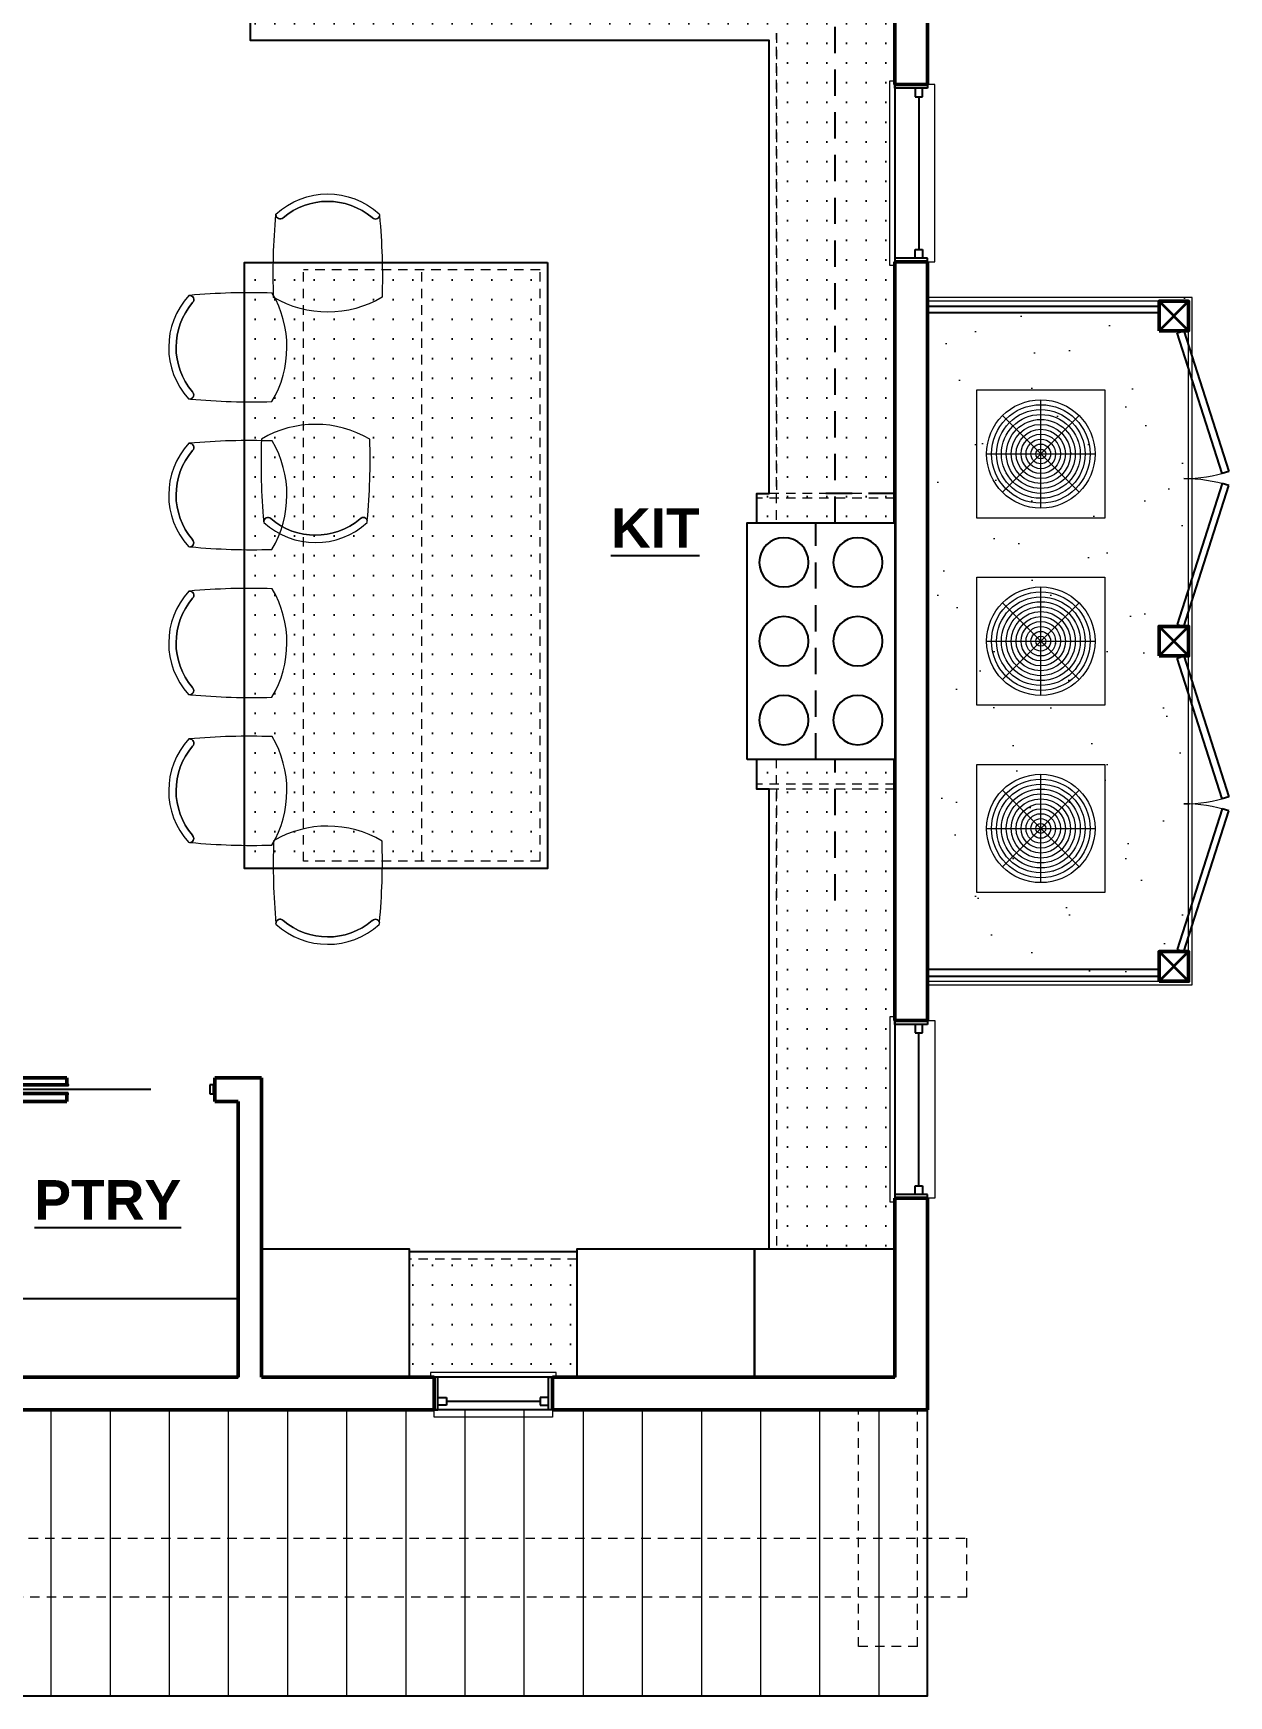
# Model space of a CAD drawing. Header units: inches. Extents: x -1373 to 690, y -94 to 608.
# Drawn here: x 447 to 689.6, y -31.4 to 306 of the extents above; entities that cross this region are included whole.
import ezdxf

# ---------------------------------------------------------------- set-up
doc = ezdxf.new("R2010")
doc.units = ezdxf.units.IN
doc.header["$MEASUREMENT"] = 0
for name, pattern in [('Dashed', [8.666667, 5.333333, -3.333334]), ('short Dashed', [3.36, 1.92, -1.44]), ('Wipeout_Contour', [39.370079, 0, -39.370079])]:
    doc.linetypes.add(name, pattern=pattern)
for name, color, linetype, lineweight, true_color in [('0_Pen_No__24', 7, 'Continuous', 25, 0x4d678c), ('0_Pen_No__9', 7, 'Continuous', 25, 0x4c0070), ('0_Pen_No__97', 7, 'Continuous', 18, 0x666666), ('A-CSWK.N_Pen_No__21', 7, 'Continuous', 13, 0x3687d9), ('A-CSWK.N_Pen_No__24', 7, 'Continuous', 25, 0x4d678c), ('A-EQPM.N_Pen_No__2', 7, 'Continuous', 18, 0x404040), ('A-EQPM.N_Pen_No__21', 7, 'Continuous', 13, 0x3687d9), ('A-STRS-EXTR.N_Pen_No__2', 7, 'Continuous', 18, 0x404040), ('A-WALL-EXTR-PRTL.N_Pen_No__25', 7, 'Continuous', 35, 0xd9610b), ('Doors_Pen_No__24', 7, 'Continuous', 25, 0x4d678c), ('Doors_Pen_No__3', 7, 'Continuous', 25, 0x8c4600), ('Doors_Pen_No__6', 7, 'Continuous', 18, 0x2c53a6), ('Drafting Fills_Pen_No__11', 7, 'Continuous', 25, 0x5f2c00), ('Drafting Fills_Pen_No__24', 7, 'Continuous', 25, 0x4d678c), ('Windows_Pen_No__3', 7, 'Continuous', 25, 0x8c4600), ('Windows_Pen_No__6', 7, 'Continuous', 18, 0x2c53a6)]:
    doc.layers.add(name, color=color, linetype=linetype, lineweight=lineweight, true_color=true_color)
for name, color, linetype, lineweight in [('A-ANNO-MRKR-ROOM_Pen_No__7', 172, 'Continuous', 25), ('A-EQPM.N_Pen_No__95', 252, 'Continuous', 18), ('A-WALL-EXTR-PRTL.N_Pen_No__1', 7, 'Continuous', 50), ('A-WALL-EXTR.N_Pen_No__1', 7, 'Continuous', 50), ('Cover Fills_Pen_No__96', 8, 'Continuous', 18), ('Doors_Pen_No__1', 7, 'Continuous', 50), ('Drafting Fills_Pen_No__95', 252, 'Continuous', 18), ('Drafting Fills_Pen_No__96', 8, 'Continuous', 18), ('Windows_Pen_No__1', 7, 'Continuous', 50)]:
    doc.layers.add(name, color=color, linetype=linetype, lineweight=lineweight)
for name, color, linetype in [('A-EQPM.N', 7, 'Continuous'), ('A-STRS-EXTR.N', 7, 'Continuous'), ('A-WALL-EXTR-PRTL.N', 7, 'Continuous'), ('A-WALL-EXTR.N', 7, 'Continuous'), ('Cover Fills', 7, 'Continuous'), ('Doors', 7, 'Continuous'), ('Windows', 7, 'Continuous')]:
    doc.layers.add(name, color=color, linetype=linetype)
doc.styles.add('GENERATED_STYLE_2', font='')
doc.styles.get('GENERATED_STYLE_2').set_extended_font_data('Arial', bold=True)
pattern_1 = [(225, (653.434, 283.638), (-11.4551, 11.4551), [0, -10.8, 0, -16.2]), (290, (617.434, 283.638), (15.223, 5.5407), [0, -7.92, 0, -13.68])]
pattern_2 = [(0, (0, 0), (0, 4), [0, -4])]

# ---------------------------------------------------------------- blocks, each defined once
blk = doc.blocks.new('Slab_1', base_point=(681.43, 113.64))
at = {"layer": 'Cover Fills_Pen_No__96', "linetype": 'Continuous', "lineweight": 18}
h = blk.add_hatch(dxfattribs=at)
h.set_pattern_fill('cut_stone_copy', color=8, style=0, pattern_type=2)
h.set_pattern_definition(pattern_1)
h.paths.add_polyline_path([(681.43, 113.64), (681.43, 251.64), (628.43, 251.64), (628.43, 113.64)])
at = {"layer": 'A-STRS-EXTR.N_Pen_No__2', "color": 49, "linetype": 'Continuous', "lineweight": 18, "true_color": 0x404040, "flags": 128}
blk.add_lwpolyline([(681.43, 113.64), (681.43, 251.64), (628.43, 251.64), (628.43, 113.64)], close=True, dxfattribs=at)
blk = doc.blocks.new('Slab_5', base_point=(682.18, 112.89))
at = {"layer": 'Cover Fills_Pen_No__96', "linetype": 'Continuous', "lineweight": 18}
h = blk.add_hatch(dxfattribs=at)
h.set_pattern_fill('cut_stone_copy', color=8, style=0, pattern_type=2)
h.set_pattern_definition(pattern_1)
h.paths.add_polyline_path([(682.18, 112.89), (682.18, 252.39), (628.43, 252.39), (628.43, 112.89)])
at = {"layer": 'A-STRS-EXTR.N_Pen_No__2', "color": 49, "linetype": 'Continuous', "lineweight": 18, "true_color": 0x404040, "flags": 128}
blk.add_lwpolyline([(682.18, 112.89), (682.18, 252.39), (628.43, 252.39), (628.43, 112.89)], close=True, dxfattribs=at)
blk = doc.blocks.new('RW1-3 Casement')
at = {"layer": 'Windows_Pen_No__1', "color": 7, "linetype": 'Continuous', "lineweight": 50}
for p, q in [((-18, 0), (-18, -6.62)), ((18, 0), (18, -6.62))]:
    blk.add_line(p, q, dxfattribs=at)
at = {"layer": 'Windows_Pen_No__3', "color": 34, "linetype": 'Continuous', "lineweight": 25, "true_color": 0x8c4600}
for p, q in [((-18, 0), (-17.25, 0)), ((-18, -6.62), (-18, 0)), ((-17.5, 0), (-17.5, 0)), ((-17.25, 0), (-17.25, -6.62)), ((18, 0), (17.25, 0)), ((17.25, 0), (17.25, -6.62)), ((17.5, 0), (17.5, 0)), ((18, -6.62), (18, 0)), ((-15.5, -1), (-17.25, -1)), ((-17.25, -1), (-17.25, -2.5)), ((-17.25, -2.5), (-15.5, -2.5)), ((-15.5, -2.5), (-15.5, -1)), ((-15.5, -1.75), (15.5, -1.75)), ((15.5, -2.5), (15.5, -1)), ((15.5, -1), (17.25, -1)), ((17.25, -2.5), (15.5, -2.5)), ((17.25, -1), (17.25, -2.5)), ((-17.25, -6.62), (-18, -6.62)), ((-17.5, -6.62), (-17.5, -6.63)), ((17.25, -6.62), (18, -6.62)), ((17.5, -6.62), (17.5, -6.63))]:
    blk.add_line(p, q, dxfattribs=at)
at = {"layer": 'Windows_Pen_No__6', "color": 167, "linetype": 'Continuous', "lineweight": 18, "true_color": 0x2c53a6}
for p, q in [((18, 1.5), (-18, 1.5)), ((-18, 1.5), (-18, 0)), ((18, 0), (18, 1.5)), ((-18.75, -7.62), (-18.75, -6.62)), ((18.75, -6.62), (18.75, -7.62)), ((18.75, -7.62), (-18.75, -7.62))]:
    blk.add_line(p, q, dxfattribs=at)
blk = doc.blocks.new('Wall_3', base_point=(628.43, 26.64))
at = {"layer": 'A-WALL-EXTR.N_Pen_No__1', "color": 7, "linetype": 'Continuous', "lineweight": 50, "flags": 128}
for points in [[(628.43, 336.64), (621.81, 336.64)], [(628.43, 295.64), (628.43, 336.64)], [(621.81, 330.01), (621.81, 295.64)], [(621.81, 259.64), (621.81, 105.64)], [(628.43, 105.64), (628.43, 259.64)], [(621.81, 69.64), (621.81, 33.26)], [(628.43, 26.64), (628.43, 69.64)], [(628.43, 26.64), (621.81, 26.64)]]:
    blk.add_lwpolyline(points, dxfattribs=at)
at = {"layer": 'Windows', "color": 34, "linetype": 'Continuous', "lineweight": 25, "true_color": 0x8c4600, "zscale": 39.37007874015748, "rotation": 270}
blk.add_blockref('RW1-3 Casement', (628.43, 277.64), dxfattribs=at)
at = {"layer": 'Windows', "color": 34, "linetype": 'Continuous', "lineweight": 25, "true_color": 0x8c4600, "xscale": -1, "zscale": 39.37007874015748, "rotation": 270}
blk.add_blockref('RW1-3 Casement', (628.43, 87.64), dxfattribs=at)
blk = doc.blocks.new('RD02 Swing_2')
at = {"layer": 'Doors_Pen_No__24', "color": 165, "linetype": 'Continuous', "lineweight": 25, "true_color": 0x4d678c}
for p, q in [((-23.5, 0), (-23.5, -4)), ((23.5, 0), (23.5, -4))]:
    blk.add_line(p, q, dxfattribs=at)
at = {"layer": 'Doors_Pen_No__3', "color": 34, "linetype": 'Continuous', "lineweight": 25, "true_color": 0x8c4600}
for p, q in [((23.5, 0), (-23.5, 0)), ((-23.5, 0), (-23.5, -1.38)), ((-23.5, 0), (-23.5, -4)), ((-23.5, 0), (-23.5, 0)), ((23.5, -1.38), (23.5, 0)), ((23.5, 0), (23.5, -4)), ((23.5, 0), (23.5, 0)), ((-23.5, -1.38), (23.5, -1.38)), ((-23.5, -4), (-23.5, -4)), ((23.5, -4), (23.5, -4))]:
    blk.add_line(p, q, dxfattribs=at)
blk = doc.blocks.new('Wall_12', base_point=(678.43, 116.64))
at = {"layer": 'Doors', "color": 34, "linetype": 'Continuous', "lineweight": 25, "true_color": 0x8c4600, "zscale": 39.37007874015748, "rotation": 180}
blk.add_blockref('RD02 Swing_2', (651.93, 114.64), dxfattribs=at)
blk = doc.blocks.new('RD02 Swing_3')
at = {"layer": 'Doors_Pen_No__24', "color": 165, "linetype": 'Continuous', "lineweight": 25, "true_color": 0x4d678c}
for p, q in [((-30, 0), (-30, -4)), ((30, 0), (30, -4))]:
    blk.add_line(p, q, dxfattribs=at)
at = {"layer": 'Doors_Pen_No__3', "color": 34, "linetype": 'Continuous', "lineweight": 25, "true_color": 0x8c4600}
for p, q in [((-30, 0), (-1.43, 9.14)), ((-1.01, 7.83), (-29.58, -1.31)), ((-1.43, 9.14), (-1.01, 7.83)), ((1.43, 9.14), (1.01, 7.83)), ((1.01, 7.83), (29.58, -1.31)), ((30, 0), (1.43, 9.14)), ((-29.58, -1.31), (-30, 0)), ((-30, 0), (-30, -4)), ((-30, 0), (-30, 0)), ((29.58, -1.31), (30, 0)), ((30, 0), (30, -4)), ((30, 0), (30, 0)), ((-30, -4), (-30, -4)), ((30, -4), (30, -4))]:
    blk.add_line(p, q, dxfattribs=at)
at = {"layer": 'Doors_Pen_No__6', "color": 167, "linetype": 'Continuous', "lineweight": 18, "true_color": 0x2c53a6}
for centre, start, end in [((-30, 0), 0, 17.7319), ((30, 0), 162.2681, 180)]:
    blk.add_arc(centre, 30, start, end, dxfattribs=at)
blk = doc.blocks.new('Wall_13', base_point=(678.43, 116.64))
at = {"layer": 'Doors', "color": 34, "linetype": 'Continuous', "lineweight": 25, "true_color": 0x8c4600, "zscale": 39.37007874015748, "rotation": 270}
for p in [(680.43, 215.64), (680.43, 149.64)]:
    blk.add_blockref('RD02 Swing_3', p, dxfattribs=at)
blk = doc.blocks.new('Wall_14', base_point=(678.43, 248.64))
at = {"layer": 'Doors', "color": 34, "linetype": 'Continuous', "lineweight": 25, "true_color": 0x8c4600, "xscale": -1, "zscale": 39.37007874015748}
blk.add_blockref('RD02 Swing_2', (651.93, 250.64), dxfattribs=at)
blk = doc.blocks.new('D1 Pocket 24')
at = {"layer": 'Doors_Pen_No__1', "color": 7, "linetype": 'Continuous', "lineweight": 50}
for p, q in [((-15, 1.5), (-15.75, 1.5)), ((-15, 1.5), (-15.75, 1.5)), ((-15, 1.5), (-15, 0)), ((-15, 1.5), (-15, 0)), ((-15, 1.5), (-15, 0)), ((-15, 0), (-15, -1.88)), ((-15, 0), (-15, -1.88)), ((15, 1.5), (15, 0)), ((15, 1.5), (15, 0)), ((15, 1.5), (15, 0)), ((15, 1.5), (15.75, 1.5)), ((15, 1.5), (15.75, 1.5)), ((15, 0), (15, -0.06)), ((15, 0), (15, -0.06)), ((-15, -3.25), (-16.5, -3.25)), ((-15, -3.25), (-16.5, -3.25)), ((-15, -1.88), (-15, -3.25)), ((-15, -1.88), (-15, -3.25)), ((15, -1.81), (15, -1.88)), ((15, -1.81), (15, -1.88)), ((15, -1.88), (15, -3.25)), ((15, -1.88), (15, -3.25)), ((15, -3.25), (16.5, -3.25)), ((15, -3.25), (16.5, -3.25))]:
    blk.add_line(p, q, dxfattribs=at)
at = {"layer": 'Doors_Pen_No__3', "color": 34, "linetype": 'Continuous', "lineweight": 25, "true_color": 0x8c4600}
for p, q in [((-15, 0), (-15, -1.88)), ((-14.75, 0), (-15, 0)), ((-14, 0), (-14.75, 0)), ((-14.75, 0), (-14.75, -1.88)), ((-14, -1.88), (-14, 0)), ((14.75, 0), (14.63, 0)), ((14.63, 0), (14.63, -0.06)), ((14.75, 0), (15, 0)), ((14.75, -0.06), (14.75, 0)), ((15, 0), (15, -0.06)), ((-14.75, -1.88), (-15, -1.88)), ((-14.75, -1.88), (-14, -1.88)), ((26, -0.94), (-2, -0.94)), ((14.63, -0.06), (14.75, -0.06)), ((14.75, -1.81), (14.63, -1.81)), ((14.63, -1.81), (14.63, -1.88)), ((14.63, -1.88), (14.75, -1.88)), ((14.75, -0.06), (15, -0.06)), ((14.75, -1.81), (15, -1.81)), ((14.75, -1.88), (14.75, -1.81)), ((14.75, -1.88), (15, -1.88)), ((15, -1.81), (15, -1.88))]:
    blk.add_line(p, q, dxfattribs=at)
blk = doc.blocks.new('Wall_30', base_point=(488.56, 94.01))
at = {"layer": 'A-WALL-EXTR.N_Pen_No__1', "color": 7, "linetype": 'Continuous', "lineweight": 50}
for p, q in [((426.81, 92.58), (454.06, 92.58)), ((426.81, 90.83), (426.81, 92.58)), ((453.81, 94.01), (452.31, 94.01)), ((453.81, 92.64), (453.81, 94.01)), ((453.81, 92.58), (453.81, 92.64)), ((483.81, 94.01), (485.31, 94.01)), ((483.81, 92.64), (483.81, 94.01)), ((483.81, 90.76), (483.81, 92.64)), ((454.06, 90.83), (426.81, 90.83)), ((453.81, 89.26), (453.06, 89.26)), ((453.81, 90.76), (453.81, 90.83)), ((453.81, 89.26), (453.81, 90.76)), ((453.81, 89.26), (453.81, 90.76)), ((483.81, 89.26), (483.81, 90.76)), ((483.81, 89.26), (483.81, 90.76)), ((483.81, 89.26), (484.56, 89.26))]:
    blk.add_line(p, q, dxfattribs=at)
at = {"layer": 'A-WALL-EXTR.N_Pen_No__1', "color": 7, "linetype": 'Continuous', "lineweight": 50, "flags": 128}
for points in [[(453.81, 94.01), (373.25, 94.01)], [(493.31, 94.01), (483.81, 94.01)], [(493.31, 94.01), (493.31, 89.26)], [(373.25, 89.26), (411.81, 89.26)], [(416.56, 89.26), (453.81, 89.26)], [(483.81, 89.26), (488.56, 89.26)]]:
    blk.add_lwpolyline(points, dxfattribs=at)
at = {"layer": 'Doors', "color": 34, "linetype": 'Continuous', "lineweight": 25, "true_color": 0x8c4600, "zscale": 39.37007874015748, "rotation": 180}
blk.add_blockref('D1 Pocket 24', (468.81, 90.76), dxfattribs=at)
blk = doc.blocks.new('Wall_33', base_point=(488.56, 94.01))
at = {"layer": 'A-WALL-EXTR.N_Pen_No__1', "color": 7, "linetype": 'Continuous', "lineweight": 50, "flags": 128}
for points in [[(488.56, 89.26), (488.56, 33.26)], [(493.31, 33.26), (493.31, 89.26)]]:
    blk.add_lwpolyline(points, dxfattribs=at)
blk = doc.blocks.new('RW1-3 Casement_2')
at = {"layer": 'Windows_Pen_No__1', "color": 7, "linetype": 'Continuous', "lineweight": 50}
for p, q in [((-12, 0), (-12, -6.62)), ((12, 0), (12, -6.62))]:
    blk.add_line(p, q, dxfattribs=at)
at = {"layer": 'Windows_Pen_No__3', "color": 34, "linetype": 'Continuous', "lineweight": 25, "true_color": 0x8c4600}
for p, q in [((-12, 0), (-11.25, 0)), ((-12, -6.62), (-12, 0)), ((-11.5, 0), (-11.5, 0)), ((-11.25, 0), (-11.25, -6.62)), ((12, 0), (11.25, 0)), ((11.25, 0), (11.25, -6.62)), ((11.5, 0), (11.5, 0)), ((12, -6.62), (12, 0)), ((-9.5, -1), (-11.25, -1)), ((-11.25, -1), (-11.25, -2.5)), ((-11.25, -2.5), (-9.5, -2.5)), ((-9.5, -2.5), (-9.5, -1)), ((-9.5, -1.75), (9.5, -1.75)), ((9.5, -2.5), (9.5, -1)), ((9.5, -1), (11.25, -1)), ((11.25, -2.5), (9.5, -2.5)), ((11.25, -1), (11.25, -2.5)), ((-11.25, -6.62), (-12, -6.62)), ((-11.5, -6.62), (-11.5, -6.63)), ((11.25, -6.62), (12, -6.62)), ((11.5, -6.62), (11.5, -6.63))]:
    blk.add_line(p, q, dxfattribs=at)
at = {"layer": 'Windows_Pen_No__6', "color": 167, "linetype": 'Continuous', "lineweight": 18, "true_color": 0x2c53a6}
for p, q in [((12, 1.5), (-12, 1.5)), ((-12, 1.5), (-12, 0)), ((12, 0), (12, 1.5)), ((-12.75, -7.62), (-12.75, -6.62)), ((12.75, -6.62), (12.75, -7.62)), ((12.75, -7.62), (-12.75, -7.62))]:
    blk.add_line(p, q, dxfattribs=at)
blk = doc.blocks.new('Wall_36', base_point=(415.81, 26.64))
at = {"layer": 'A-WALL-EXTR.N_Pen_No__1', "color": 7, "linetype": 'Continuous', "lineweight": 50, "flags": 128}
for points in [[(488.56, 33.26), (415.81, 33.26)], [(528.31, 33.26), (493.31, 33.26)], [(621.81, 33.26), (552.31, 33.26)], [(415.81, 26.64), (528.31, 26.64)], [(552.31, 26.64), (621.81, 26.64)]]:
    blk.add_lwpolyline(points, dxfattribs=at)
at = {"layer": 'Windows', "color": 34, "linetype": 'Continuous', "lineweight": 25, "true_color": 0x8c4600, "xscale": -1, "zscale": 39.37007874015748, "rotation": 180}
blk.add_blockref('RW1-3 Casement_2', (540.31, 26.64), dxfattribs=at)
blk = doc.blocks.new('Column_2', base_point=(678.43, 116.64))
at = {"layer": 'A-WALL-EXTR-PRTL.N_Pen_No__1', "color": 7, "linetype": 'Continuous', "lineweight": 50, "flags": 128}
blk.add_lwpolyline([(675.43, 113.64), (681.43, 113.64), (681.43, 119.64), (675.43, 119.64)], close=True, dxfattribs=at)
at = {"layer": 'A-WALL-EXTR-PRTL.N_Pen_No__25', "color": 32, "linetype": 'Continuous', "lineweight": 35, "true_color": 0xd9610b}
for p, q in [((675.43, 113.64), (681.43, 119.64)), ((681.43, 113.64), (675.43, 119.64))]:
    blk.add_line(p, q, dxfattribs=at)
blk = doc.blocks.new('Column_3', base_point=(678.43, 248.64))
at = {"layer": 'A-WALL-EXTR-PRTL.N_Pen_No__1', "color": 7, "linetype": 'Continuous', "lineweight": 50, "flags": 128}
blk.add_lwpolyline([(675.43, 245.64), (681.43, 245.64), (681.43, 251.64), (675.43, 251.64)], close=True, dxfattribs=at)
at = {"layer": 'A-WALL-EXTR-PRTL.N_Pen_No__25', "color": 32, "linetype": 'Continuous', "lineweight": 35, "true_color": 0xd9610b}
for p, q in [((675.43, 245.64), (681.43, 251.64)), ((681.43, 245.64), (675.43, 251.64))]:
    blk.add_line(p, q, dxfattribs=at)
blk = doc.blocks.new('Column_4', base_point=(678.43, 182.64))
at = {"layer": 'A-WALL-EXTR-PRTL.N_Pen_No__1', "color": 7, "linetype": 'Continuous', "lineweight": 50, "flags": 128}
blk.add_lwpolyline([(675.43, 179.64), (681.43, 179.64), (681.43, 185.64), (675.43, 185.64)], close=True, dxfattribs=at)
at = {"layer": 'A-WALL-EXTR-PRTL.N_Pen_No__25', "color": 32, "linetype": 'Continuous', "lineweight": 35, "true_color": 0xd9610b}
for p, q in [((675.43, 179.64), (681.43, 185.64)), ((681.43, 179.64), (675.43, 185.64))]:
    blk.add_line(p, q, dxfattribs=at)
blk = doc.blocks.new('Cooktop Gas 24')
at = {"color": 254, "linetype": 'Wipeout_Contour', "lineweight": 0, "ltscale": 135.007081}
blk.add_wipeout([(0, 0), (48, 0), (48, 30), (0, 30)], dxfattribs=at).dxf.layer = 'Cover Fills'
at = {"layer": '0_Pen_No__9', "color": 196, "linetype": 'Continuous', "lineweight": 25, "true_color": 0x4c0070, "flags": 128}
blk.add_lwpolyline([(0, 0), (48, 0), (48, 30), (0, 30)], close=True, dxfattribs=at)
at = {"layer": '0_Pen_No__9', "color": 196, "linetype": 'Continuous', "lineweight": 25, "true_color": 0x4c0070}
for centre in [(8, 22.5), (24, 22.5), (40, 22.5), (8, 7.5), (24, 7.5), (40, 7.5)]:
    blk.add_circle(centre, 5, dxfattribs=at)
blk = doc.blocks.new('Slab_34', base_point=(638.43, 157.64))
at = {"layer": 'A-EQPM.N_Pen_No__2', "color": 49, "linetype": 'Continuous', "lineweight": 18, "true_color": 0x404040, "flags": 128}
blk.add_lwpolyline([(638.43, 157.64), (664.43, 157.64), (664.43, 131.64), (638.43, 131.64)], close=True, dxfattribs=at)
blk = doc.blocks.new('Slab_35', base_point=(638.43, 195.64))
at = {"layer": 'A-EQPM.N_Pen_No__2', "color": 49, "linetype": 'Continuous', "lineweight": 18, "true_color": 0x404040, "flags": 128}
blk.add_lwpolyline([(638.43, 195.64), (664.43, 195.64), (664.43, 169.64), (638.43, 169.64)], close=True, dxfattribs=at)
blk = doc.blocks.new('Slab_36', base_point=(638.43, 233.64))
at = {"layer": 'A-EQPM.N_Pen_No__2', "color": 49, "linetype": 'Continuous', "lineweight": 18, "true_color": 0x404040, "flags": 128}
blk.add_lwpolyline([(638.43, 233.64), (664.43, 233.64), (664.43, 207.64), (638.43, 207.64)], close=True, dxfattribs=at)

msp = doc.modelspace()

# ---------------------------------------------------------------- hatches: boundary and pattern name
at = {"layer": 'Drafting Fills_Pen_No__24', "linetype": 'Continuous', "lineweight": 25, "true_color": 0x4d678c}
h = msp.add_hatch(dxfattribs=at)
h.set_pattern_fill('Dot_Grid_04_0', color=165, style=0, pattern_type=2)
h.set_pattern_definition(pattern_2)
h.paths.add_polyline_path([(621.81, 59.26), (596.31, 59.26), (596.31, 152.64), (593.81, 152.64), (593.81, 212.64), (596.31, 212.64), (596.31, 304.51), (491.06, 304.51), (491.06, 330.01), (621.81, 330.01)])
h = msp.add_hatch(dxfattribs=at)
h.set_pattern_fill('Dot_Grid_04_0', color=165, style=0, pattern_type=2)
h.set_pattern_definition(pattern_2)
h.paths.add_polyline_path([(551.31, 259.51), (551.31, 136.51), (489.81, 136.51), (489.81, 259.51)])
h = msp.add_hatch(dxfattribs=at)
h.set_pattern_fill('Dot_Grid_04_0', color=165, style=0, pattern_type=2)
h.set_pattern_definition(pattern_2)
h.paths.add_polyline_path([(557.31, 58.76), (557.31, 33.26), (523.31, 33.26), (523.31, 58.76)])
at = {"layer": 'Drafting Fills_Pen_No__96', "linetype": 'Continuous', "lineweight": 18}
h = msp.add_hatch(dxfattribs=at)
h.set_pattern_fill('ROOF_Standing_Seam_12_', color=8, style=0, pattern_type=2)
h.set_pattern_definition([(90, (318.605, -3.362), (-12, 0), [])])
h.paths.add_polyline_path([(252.43, -31.36), (628.43, -31.36), (628.43, 26.64), (252.43, 26.64)])

# ---------------------------------------------------------------- linework, layer by layer
at = {"layer": '0_Pen_No__24', "color": 165, "linetype": 'Dashed', "lineweight": 25, "true_color": 0x4d678c}
msp.add_line((621.81, 212.64), (605.81, 212.64), dxfattribs=at)
at = {"layer": '0_Pen_No__97', "color": 251, "linetype": 'short Dashed', "lineweight": 18, "true_color": 0x666666}
for p, q in [((614.43, -21.36), (614.43, 26.64)), ((626.43, -21.36), (626.43, 26.64)), ((244.43, 0.64), (636.43, 0.64)), ((636.43, -11.36), (636.43, 0.64)), ((636.43, -11.36), (244.43, -11.36)), ((626.43, -21.36), (614.43, -21.36))]:
    msp.add_line(p, q, dxfattribs=at)
at = {"layer": 'A-CSWK.N_Pen_No__21', "color": 145, "linetype": 'short Dashed', "lineweight": 13, "true_color": 0x3687d9}
for p, q in [((597.81, 130.01), (597.81, 306.01)), ((597.81, 306.01), (597.81, 212.64)), ((549.81, 258.01), (501.81, 258.01)), ((501.81, 138.01), (501.81, 258.01)), ((525.81, 138.01), (525.81, 258.01)), ((549.81, 138.01), (549.81, 258.01)), ((621.81, 212.64), (593.81, 212.64)), ((593.81, 212.64), (593.81, 211.64)), ((621.81, 211.64), (593.81, 211.64)), ((621.81, 153.64), (593.81, 153.64)), ((593.81, 152.64), (593.81, 153.64)), ((621.81, 152.64), (593.81, 152.64)), ((597.81, 152.64), (597.81, 59.26)), ((549.81, 138.01), (501.81, 138.01)), ((557.31, 57.26), (523.31, 57.26))]:
    msp.add_line(p, q, dxfattribs=at)
at = {"layer": 'A-CSWK.N_Pen_No__24', "color": 165, "linetype": 'Dashed', "lineweight": 25, "true_color": 0x4d678c}
for p, q in [((609.68, 206.64), (609.68, 330.01)), ((609.68, 130.01), (609.68, 158.64))]:
    msp.add_line(p, q, dxfattribs=at)
at = {"layer": 'A-EQPM.N_Pen_No__21', "color": 145, "linetype": 'Continuous', "lineweight": 13, "true_color": 0x3687d9}
for p, q in [((651.43, 209.64), (651.43, 231.64)), ((659.21, 228.42), (643.66, 212.86)), ((643.66, 228.42), (659.21, 212.86)), ((640.43, 220.64), (662.43, 220.64)), ((651.43, 171.64), (651.43, 193.64)), ((659.21, 190.42), (643.66, 174.86)), ((643.66, 190.42), (659.21, 174.86)), ((640.43, 182.64), (662.43, 182.64)), ((651.43, 133.64), (651.43, 155.64)), ((659.21, 152.42), (643.66, 136.86)), ((643.66, 152.42), (659.21, 136.86)), ((640.43, 144.64), (662.43, 144.64))]:
    msp.add_line(p, q, dxfattribs=at)
for centre in [(651.43, 220.64), (651.43, 182.64), (651.43, 144.64)]:
    msp.add_circle(centre, 11, dxfattribs=at)
at = {"layer": 'A-EQPM.N_Pen_No__95', "color": 252, "linetype": 'Continuous', "lineweight": 18}
for centre, radius in [((651.43, 220.64), 10), ((651.43, 220.64), 9), ((651.43, 220.64), 8), ((651.43, 220.64), 7), ((651.43, 220.64), 6), ((651.43, 220.64), 5), ((651.43, 220.64), 4), ((651.43, 220.64), 3), ((651.43, 220.64), 2), ((651.43, 220.64), 1), ((651.43, 182.64), 10), ((651.43, 182.64), 9), ((651.43, 182.64), 8), ((651.43, 182.64), 7), ((651.43, 182.64), 6), ((651.43, 182.64), 5), ((651.43, 182.64), 4), ((651.43, 182.64), 3), ((651.43, 182.64), 2), ((651.43, 182.64), 1), ((651.43, 144.64), 10), ((651.43, 144.64), 9), ((651.43, 144.64), 8), ((651.43, 144.64), 7), ((651.43, 144.64), 6), ((651.43, 144.64), 5), ((651.43, 144.64), 4), ((651.43, 144.64), 3), ((651.43, 144.64), 2), ((651.43, 144.64), 1)]:
    msp.add_circle(centre, radius, dxfattribs=at)
at = {"layer": 'Drafting Fills_Pen_No__11', "color": 38, "linetype": 'Continuous', "lineweight": 25, "true_color": 0x5f2c00, "flags": 128}
for points in [[(621.81, 59.26), (596.31, 59.26), (596.31, 152.64), (593.81, 152.64), (593.81, 212.64), (596.31, 212.64), (596.31, 304.51), (491.06, 304.51), (491.06, 330.01), (621.81, 330.01)], [(551.31, 259.51), (551.31, 136.51), (489.81, 136.51), (489.81, 259.51)], [(416.56, 89.26), (432.56, 89.26), (432.56, 49.26), (488.56, 49.26), (488.56, 33.26), (416.56, 33.26)], [(493.31, 33.26), (523.31, 33.26), (523.31, 59.26), (493.31, 59.26)], [(557.31, 58.76), (557.31, 33.26), (523.31, 33.26), (523.31, 58.76)], [(557.31, 33.26), (593.31, 33.26), (593.31, 59.26), (557.31, 59.26)], [(593.31, 33.26), (621.81, 33.26), (621.81, 59.26), (593.31, 59.26)]]:
    msp.add_lwpolyline(points, close=True, dxfattribs=at)
at = {"layer": 'Drafting Fills_Pen_No__24', "color": 165, "linetype": 'Continuous', "lineweight": 25, "true_color": 0x4d678c, "flags": 128}
msp.add_lwpolyline([(252.43, -31.36), (628.43, -31.36), (628.43, 26.64), (252.43, 26.64)], close=True, dxfattribs=at)
at = {"layer": 'Drafting Fills_Pen_No__95', "color": 252, "linetype": 'Continuous', "lineweight": 18, "flags": 128}
for points in [[(517.19, 269.36, -0.000774), (517.23, 268.95, -0.564073), (515.81, 268.55), (515.75, 268.59, 0.367929), (497.66, 268.55, -0.668608), (496.21, 269.2, -0.000182), (496.22, 269.3, -0.388225)], [(515.81, 268.55, 0.564073), (517.23, 268.95, -0.03111), (517.75, 252.44, -0.272726), (495.75, 252.38, -0.031702), (496.21, 269.2, 0.668608), (497.66, 268.55, -0.367929), (515.75, 268.59)], [(479.31, 233.21, -0.564073), (478.91, 231.79, 0.03111), (495.41, 231.27, 0.272726), (495.47, 253.27, 0.031702), (478.65, 252.81, -0.668608), (479.31, 251.36, 0.367929), (479.26, 233.26)], [(478.5, 231.83, 0.000774), (478.91, 231.79, 0.564073), (479.31, 233.21), (479.26, 233.26, -0.367929), (479.31, 251.36, 0.668608), (478.65, 252.81, 0.000182), (478.55, 252.8, 0.388225)], [(513.34, 207.51, -0.564073), (514.76, 207.11, 0.03111), (515.27, 223.62, 0.272726), (493.27, 223.67, 0.031702), (493.74, 206.85, -0.668608), (495.18, 207.51, 0.367929), (513.28, 207.46)], [(478.5, 201.83, 0.000774), (478.91, 201.79, 0.564073), (479.31, 203.21), (479.26, 203.26, -0.367929), (479.31, 221.36, 0.668608), (478.65, 222.81, 0.000182), (478.55, 222.8, 0.388225)], [(479.31, 203.21, -0.564073), (478.91, 201.79, 0.03111), (495.41, 201.27, 0.272726), (495.47, 223.27, 0.031702), (478.65, 222.81, -0.668608), (479.31, 221.36, 0.367929), (479.26, 203.26)], [(514.72, 206.7, 0.000774), (514.76, 207.11, 0.564073), (513.34, 207.51), (513.28, 207.46, -0.367929), (495.18, 207.51, 0.668608), (493.74, 206.85, 0.000182), (493.75, 206.75, 0.388225)], [(478.5, 171.83, 0.000774), (478.91, 171.79, 0.564073), (479.31, 173.21), (479.26, 173.26, -0.367929), (479.31, 191.36, 0.668608), (478.65, 192.81, 0.000182), (478.55, 192.8, 0.388225)], [(479.31, 173.21, -0.564073), (478.91, 171.79, 0.03111), (495.41, 171.27, 0.272726), (495.47, 193.27, 0.031702), (478.65, 192.81, -0.668608), (479.31, 191.36, 0.367929), (479.26, 173.26)], [(478.5, 141.83, 0.000774), (478.91, 141.79, 0.564073), (479.31, 143.21), (479.26, 143.26, -0.367929), (479.31, 161.36, 0.668608), (478.65, 162.81, 0.000182), (478.55, 162.8, 0.388225)], [(479.31, 143.21, -0.564073), (478.91, 141.79, 0.03111), (495.41, 141.27, 0.272726), (495.47, 163.27, 0.031702), (478.65, 162.81, -0.668608), (479.31, 161.36, 0.367929), (479.26, 143.26)], [(515.81, 125.98, -0.564073), (517.23, 125.58, 0.03111), (517.75, 142.09, 0.272726), (495.75, 142.15, 0.031702), (496.21, 125.32, -0.668608), (497.66, 125.98, 0.367929), (515.75, 125.93)], [(517.19, 125.17, 0.000774), (517.23, 125.58, 0.564073), (515.81, 125.98), (515.75, 125.93, -0.367929), (497.66, 125.98, 0.668608), (496.21, 125.32, 0.000182), (496.22, 125.23, 0.388225)]]:
    msp.add_lwpolyline(points, format="xyb", close=True, dxfattribs=at)

# ---------------------------------------------------------------- block references
at = {"layer": 'A-EQPM.N', "color": 49, "linetype": 'Continuous', "lineweight": 18, "true_color": 0x404040}
for name, p in [('Slab_36', (638.43, 233.64)), ('Slab_35', (638.43, 195.64)), ('Slab_34', (638.43, 157.64))]:
    msp.add_blockref(name, p, dxfattribs=at)
at = {"layer": 'A-STRS-EXTR.N', "color": 49, "linetype": 'Continuous', "lineweight": 18, "true_color": 0x404040}
for name, p in [('Slab_5', (682.18, 112.89)), ('Slab_1', (681.43, 113.64))]:
    msp.add_blockref(name, p, dxfattribs=at)
at = {"layer": 'A-WALL-EXTR-PRTL.N', "color": 165, "lineweight": 25, "true_color": 0x4d678c}
for name, p in [('Wall_14', (678.43, 248.64)), ('Wall_13', (678.43, 116.64)), ('Wall_12', (678.43, 116.64))]:
    msp.add_blockref(name, p, dxfattribs=at)
at = {"layer": 'A-WALL-EXTR-PRTL.N', "color": 7, "lineweight": 50}
for name, p in [('Column_3', (678.43, 248.64)), ('Column_4', (678.43, 182.64)), ('Column_2', (678.43, 116.64))]:
    msp.add_blockref(name, p, dxfattribs=at)
at = {"layer": 'A-WALL-EXTR.N', "color": 7, "lineweight": 50}
for name, p in [('Wall_3', (628.43, 26.64)), ('Wall_30', (488.56, 94.01)), ('Wall_33', (488.56, 94.01)), ('Wall_36', (415.81, 26.64))]:
    msp.add_blockref(name, p, dxfattribs=at)

# ---------------------------------------------------------------- texts
at = {"layer": 'A-ANNO-MRKR-ROOM_Pen_No__7', "color": 172, "linetype": 'Continuous', "lineweight": 25, "char_height": 8, "attachment_point": 1, "style": 'GENERATED_STYLE_2'}
for s, insert in [('\\A1;{\\pql;\\fArial|b1|i0|c0|p34;\\L\\LKIT}', (564.2, 209.62)), ('\\A1;{\\pql;\\fArial|b1|i0|c0|p34;\\L\\LPTRY}', (447.19, 73.28))]:
    msp.add_mtext(s, dxfattribs=dict(at, insert=insert))

# ---------------------------------------------------------------- next in the draw order: block references
at = {"layer": '0_Pen_No__9', "color": 196, "linetype": 'Continuous', "lineweight": 25, "true_color": 0x4c0070, "xscale": -1, "zscale": 39.37007874015748, "rotation": 270}
msp.add_blockref('Cooktop Gas 24', (591.81, 158.64), dxfattribs=at)

# ---------------------------------------------------------------- next in the draw order: linework, layer by layer
at = {"layer": '0_Pen_No__24', "color": 165, "linetype": 'Dashed', "lineweight": 25, "true_color": 0x4d678c}
msp.add_line((605.81, 158.64), (605.81, 206.64), dxfattribs=at)

doc.saveas('drawing.dxf')
